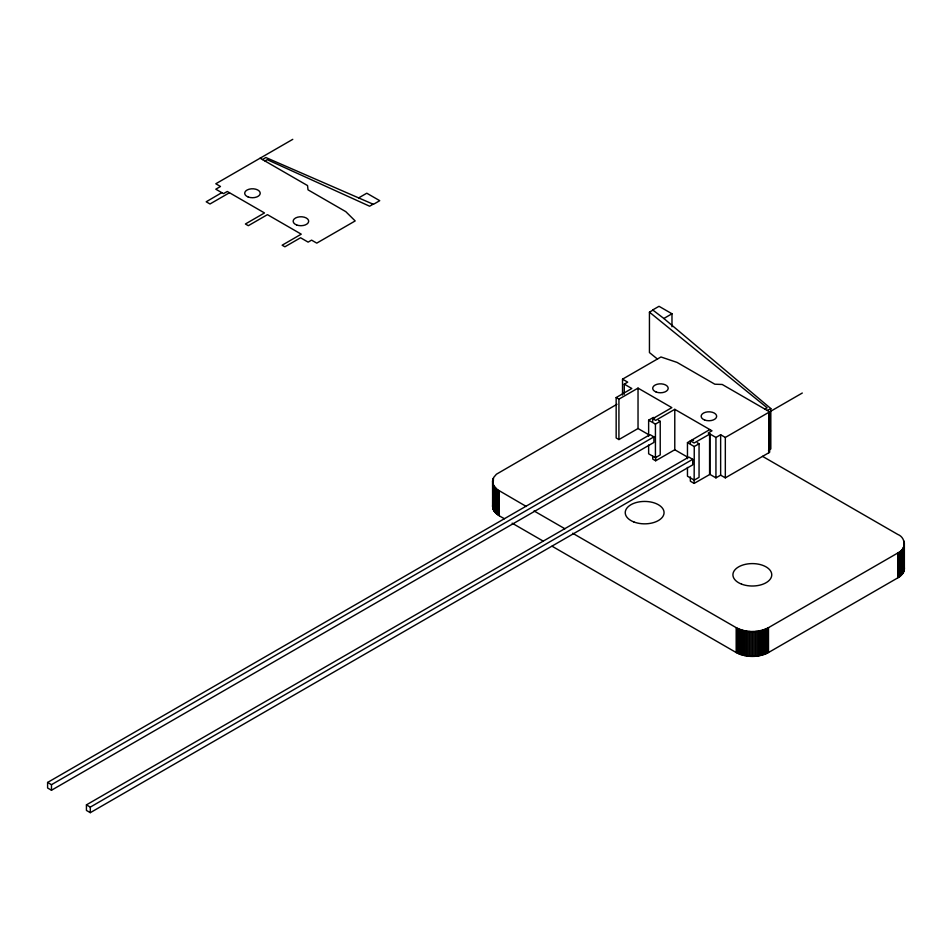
<?xml version="1.0" encoding="UTF-8"?>
<svg xmlns="http://www.w3.org/2000/svg" width="952" height="952" viewBox="0 0 952 952"><rect width="100%" height="100%" fill="white"/><g stroke="black" fill="none" stroke-linecap="round" stroke-linejoin="round"><path stroke-width="1.43" d="M504.429 518.721C499.622 516.055 492.731 512.866 492.589 506.416L492.636 480.689L493.79 477.309L496.432 474.215L616.979 404.267M492.589 506.416L492.636 505.56M552.065 546.222L736.182 652.525C746.035 657.725 758.625 657.725 768.49 652.525L897.712 577.912C901.865 575.722 905.733 570.938 903.96 566.012M572.664 533.239L736.182 627.654C746.035 632.854 758.625 632.854 768.49 627.654L897.712 553.041C906.244 549.768 906.244 537.666 897.712 534.393L762.516 456.341M260.122 158.187L307.544 185.569L308.02 189.841L345.778 211.641L355.179 220.935L316.754 243.129L311.578 240.13L308.127 242.129L300.558 237.762L284.898 246.794L282.137 245.211L301.248 234.168L267.441 214.652L248.329 225.684L245.39 223.994L264.501 212.95L227.29 191.471L223.53 193.637L221.792 192.661L206.191 201.788L209.987 203.978L229.468 192.732M262.526 159.567L265.834 157.508L373.422 204.335L379.741 200.682L366.782 193.208L358.654 197.897M264.965 160.983L267.203 159.65L369.614 206.215L373.113 204.192M292.764 139.337L215.795 183.772L220.495 186.485L215.795 189.198L221.792 192.661M657.511 359.118L649.442 352.561L649.442 312.149L652.941 310.126M671.981 313.779L659.022 306.294L652.703 309.947L663.841 318.468L671.981 313.779L671.981 326.762M622.525 395.044L622.525 379.17L660.962 356.976L677.051 362.403L714.809 384.203L722.223 384.477L769.656 411.859L769.656 452.271L725.329 477.856L720.64 475.155L715.94 477.868L709.93 474.393L694.139 483.402L690.343 481.212L690.343 476.881M624.262 394.247L624.262 384.144L627.713 382.157L622.525 379.17M649.3 435.028L638.03 428.531L618.919 439.562L616.158 437.968L616.158 397.555L631.831 388.511L624.262 384.144M616.158 397.555L618.919 399.15L638.03 388.118L671.838 407.635L652.739 418.666L652.739 421.558M648.633 436.266L648.633 420.189L653.429 417.428L654.667 418.13M802.298 393.021L725.329 437.444L720.64 434.743L715.94 437.456L708.24 432.981L712.001 430.816L674.778 409.336L655.666 420.368L652.739 418.666M648.633 420.189L655.428 424.116L660.224 421.343L660.224 454.937L655.428 457.71L648.633 453.795L648.633 445.024M47.6 782.449L650.014 434.647L653.893 436.885L653.893 442.442L51.479 790.243L47.6 788.006L47.6 782.449L51.479 784.686L653.893 436.885M652.739 456.198L652.739 459.078L655.666 460.78L674.778 449.749L687.296 456.972M687.463 458.685L687.463 442.609L709.811 429.554M709.93 474.393L709.93 433.993L694.139 442.989L690.343 440.8L690.343 443.692M694.139 483.402L694.258 446.536L699.054 443.763L699.054 477.357L694.258 480.129L687.463 476.214L687.463 467.444M86.43 804.868L688.843 457.067L692.723 459.304L692.723 464.862L90.309 812.663L86.43 810.426L86.43 804.868L90.309 807.106L692.723 459.304M764.813 409.062L767.122 407.777L649.442 312.149M767.252 410.479L770.822 408.563L663.841 318.468M768.442 450.248L770.822 448.975L770.822 408.563M658.463 420.32L660.224 421.343M692.259 439.836L693.496 440.55M697.292 442.74L699.054 443.763M687.463 442.609L694.258 446.536M492.589 481.545L493.79 485.782L497.301 489.578L526.313 506.488M534.036 510.938L564.941 528.788M512.152 523.172L543.045 541.022M904.352 542.854L904.352 569.451M904.21 541.997L904.21 570.308M903.96 541.141L903.96 571.164M903.626 547.138L903.626 571.997M903.186 547.959L903.186 572.83M902.663 548.768L902.663 573.639M902.044 549.554L902.044 574.425M901.342 550.315L901.342 575.187M900.544 551.041L900.544 575.912M899.676 551.743L899.676 576.615M898.736 552.41L898.736 577.281M897.712 553.041L897.712 577.912M768.764 412.371L768.764 452.783M768.49 627.654L768.49 652.525M767.395 628.237L767.395 653.108M766.241 628.784L766.241 653.655M765.027 629.296L765.027 654.155M763.754 629.748L763.754 654.619M762.433 630.153L762.433 655.024M761.076 630.51L761.076 655.381M759.672 630.819L759.672 655.678M758.244 631.069L758.244 655.928M756.792 631.259L756.792 656.13M755.317 631.402L755.317 656.273M753.829 631.485L753.829 656.356M752.33 631.509L752.33 656.38M750.842 631.485L750.842 656.356M749.355 631.402L749.355 656.273M747.879 631.259L747.879 656.13M746.428 631.069L746.428 655.928M744.988 630.819L744.988 655.678M743.595 630.51L743.595 655.381M742.227 630.153L742.227 655.024M740.918 629.748L740.918 654.619M739.644 629.296L739.644 654.155M738.431 628.784L738.431 653.655M737.276 628.237L737.276 653.108M736.182 627.654L736.182 652.525M725.329 437.444L725.329 477.856M720.64 434.743L720.64 475.155M715.94 437.456L715.94 477.868M709.585 434.076L709.585 474.489M674.778 409.336L674.778 449.749M655.666 456.448L655.666 460.78M655.428 424.116L655.428 457.71M638.03 388.118L638.03 428.531M618.919 399.15L618.919 439.562M499.276 490.875L499.276 515.746M498.253 490.244L498.253 515.115M497.301 489.578L497.301 514.449M496.432 488.876L496.432 513.747M495.647 488.138L495.647 513.009M494.933 487.376L494.933 512.247M494.326 486.591L494.326 511.462M493.79 485.782L493.79 510.653M493.362 478.13L493.362 481.058M493.362 484.961L493.362 509.832M493.017 478.975L493.017 481.902M493.017 484.116L493.017 508.987M492.636 480.689L492.779 508.142M90.309 807.106L90.309 812.663M51.479 784.686L51.479 790.243M656.142 392.022A7.759 4.474 0 0 0 668.185 388.594A7.759 4.474 0 0 0 657.023 384.287A7.759 4.474 0 0 0 656.142 392.022M704.599 419.999A7.759 4.474 0 0 0 716.642 416.571A7.759 4.474 0 0 0 705.48 412.264A7.759 4.474 0 0 0 704.599 419.999M633.865 521.958A19.421 11.21 0 0 0 664.02 513.366A19.421 11.21 0 0 0 636.067 502.585A19.421 11.21 0 0 0 633.865 521.958M741.548 584.123A19.421 11.21 0 0 0 771.715 575.543A19.421 11.21 0 0 0 743.75 564.75A19.421 11.21 0 0 0 741.548 584.123M296.619 224.958A7.759 4.474 0 0 0 308.662 221.518A7.759 4.474 0 0 0 297.5 217.211A7.759 4.474 0 0 0 296.619 224.958M248.163 196.981A7.759 4.474 0 0 0 260.205 193.542A7.759 4.474 0 0 0 249.043 189.234A7.759 4.474 0 0 0 248.163 196.981"/></g></svg>
